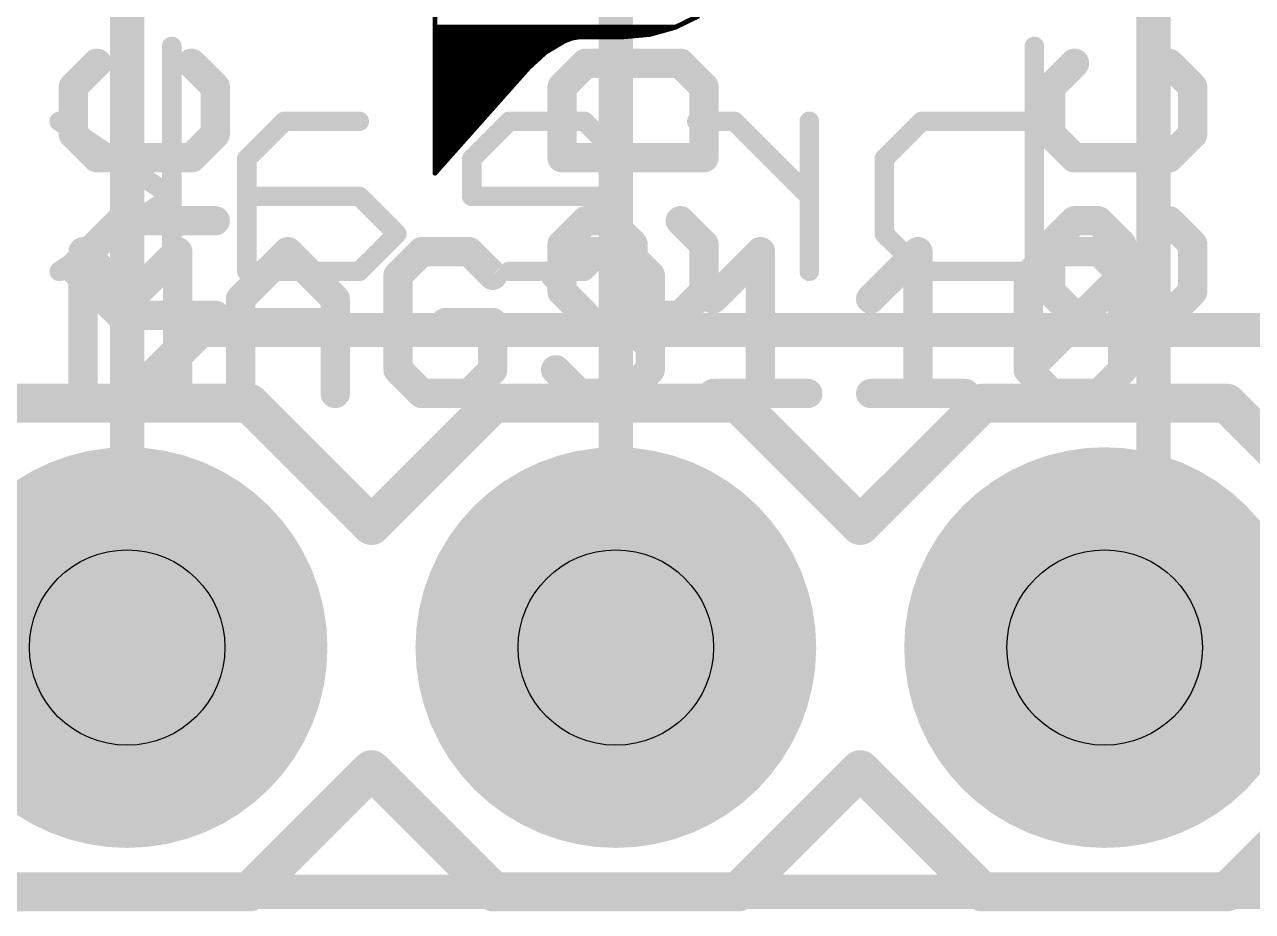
# Model space of a CAD drawing. Extents: x -34 to 73, y -9 to 16.
# Drawn here: x 4.55 to 10.93, y -0.1 to 4.51 of the extents above; entities that cross this region are included whole.
import ezdxf

# ---------------------------------------------------------------- set-up
doc = ezdxf.new("R2010")
doc.units = 0
for name, color, linetype in [('1', 12, 'CONTINUOUS'), ('16', 132, 'CONTINUOUS'), ('17', 110, 'CONTINUOUS'), ('20', 53, 'CONTINUOUS'), ('21', 53, 'CONTINUOUS'), ('22', 53, 'CONTINUOUS'), ('23', 53, 'CONTINUOUS'), ('28', 253, 'CONTINUOUS'), ('29', 253, 'CONTINUOUS'), ('30', 253, 'CONTINUOUS'), ('44', 253, 'CONTINUOUS'), ('52', 253, 'CONTINUOUS')]:
    doc.layers.add(name, color=color, linetype=linetype)

# ---------------------------------------------------------------- blocks, each defined once
blk = doc.blocks.new('RECT')
blk.add_solid([(-0.5, -0.5), (0.5, -0.5), (-0.5, 0.5), (0.5, 0.5)])
blk = doc.blocks.new('ROUNDP')
at = {"const_width": 0.5}
blk.add_lwpolyline([(0, -0.25, 1), (0, 0.25, 1), (0, -0.25)], format="xyb", dxfattribs=at)

msp = doc.modelspace()

# ---------------------------------------------------------------- linework, layer by layer
at = {"layer": '1', "const_width": 0.1778}
for points in [[(5.461, 2.921), (5.08, 2.54)], [(12.446, 2.921), (5.461, 2.921)], [(5.08, 2.54), (5.08, 1.27)], [(0, 0), (15.24, 0)]]:
    msp.add_lwpolyline(points, dxfattribs=at)
at = {"layer": '1', "const_width": 0.0889}
for points in [[(5.461, 2.9655, 1), (5.461, 2.8766)], [(5.4924, 2.8896, 1), (5.4296, 2.9524)], [(5.1245, 2.54, 1), (5.0355, 2.54)], [(5.0486, 2.5714, 1), (5.1114, 2.5086)], [(5.0355, 1.27, 1), (5.1245, 1.27)]]:
    msp.add_lwpolyline(points, format="xyb", dxfattribs=at)
at = {"layer": '16', "const_width": 0.1778}
for points in [[(10.414, 7.493), (10.414, 1.524)], [(5.08, 6.35), (5.08, 1.27)], [(7.62, 5.08), (7.62, 1.27)], [(10.414, 1.524), (10.16, 1.27)], [(0, 0), (15.24, 0)]]:
    msp.add_lwpolyline(points, dxfattribs=at)
at = {"layer": '16', "const_width": 0.0889}
for points in [[(10.4454, 1.4926, 1), (10.3826, 1.5554)], [(10.3696, 1.524, 1), (10.4584, 1.524)], [(10.1286, 1.3014, 1), (10.1914, 1.2386)], [(5.0355, 1.27, 1), (5.1245, 1.27)], [(7.5755, 1.27, 1), (7.6645, 1.27)]]:
    msp.add_lwpolyline(points, format="xyb", dxfattribs=at)
at = {"layer": '20', "const_width": 0.1778}
msp.add_lwpolyline([(0, 0), (15.24, 0)], dxfattribs=at)
at = {"layer": '21'}
for points, const_width in [([(6.6803, 5.2527), (6.6803, 3.7363)], 0.0254), ([(7.9289, 4.4942), (8.0519, 4.5542)], 0.0254), ([(6.6803, 4.4958), (7.9321, 4.4958)], 0.0254), ([(6.6803, 4.4704), (7.8436, 4.4704)], 0.0254), ([(7.6607, 4.445), (7.797, 4.4574)], 0.0254), ([(7.797, 4.4574), (7.9289, 4.4942)], 0.0254), ([(6.6803, 4.445), (7.6607, 4.445)], 0.0254), ([(6.6803, 4.4196), (7.3473, 4.4196)], 0.0254), ([(6.6803, 4.3942), (7.3046, 4.3942)], 0.0254), ([(7.2547, 4.3645), (7.3559, 4.4247)], 0.0254), ([(7.3559, 4.4247), (7.3931, 4.4382)], 0.0254), ([(7.3931, 4.4382), (7.4321, 4.445)], 0.0254), ([(7.4321, 4.445), (7.6607, 4.445)], 0.0254), ([(6.6803, 4.3688), (7.2619, 4.3688)], 0.0254), ([(6.6803, 4.3434), (7.2316, 4.3434)], 0.0254), ([(7.1679, 4.285), (7.2547, 4.3645)], 0.0254), ([(6.6803, 4.318), (7.2039, 4.318)], 0.0254), ([(6.6803, 4.2926), (7.1762, 4.2926)], 0.0254), ([(6.6803, 3.7363), (7.1679, 4.285)], 0.0254), ([(6.6803, 4.2672), (7.1521, 4.2672)], 0.0254), ([(6.6803, 4.2418), (7.1295, 4.2418)], 0.0254), ([(6.6803, 4.2164), (7.1069, 4.2164)], 0.0254), ([(6.6803, 4.191), (7.0844, 4.191)], 0.0254), ([(6.6803, 4.1656), (7.0618, 4.1656)], 0.0254), ([(6.6803, 4.1402), (7.0392, 4.1402)], 0.0254), ([(6.6803, 4.1148), (7.0167, 4.1148)], 0.0254), ([(6.6803, 4.0894), (6.9941, 4.0894)], 0.0254), ([(6.6803, 4.064), (6.9715, 4.064)], 0.0254), ([(6.6803, 4.0386), (6.9489, 4.0386)], 0.0254), ([(6.6803, 4.0132), (6.9264, 4.0132)], 0.0254), ([(6.6803, 3.9878), (6.9038, 3.9878)], 0.0254), ([(6.6803, 3.9624), (6.8812, 3.9624)], 0.0254), ([(6.6803, 3.937), (6.8586, 3.937)], 0.0254), ([(6.6803, 3.9116), (6.8361, 3.9116)], 0.0254), ([(6.6803, 3.8862), (6.8135, 3.8862)], 0.0254), ([(6.6803, 3.8608), (6.7909, 3.8608)], 0.0254), ([(6.6803, 3.8354), (6.7684, 3.8354)], 0.0254), ([(6.6803, 3.81), (6.7458, 3.81)], 0.0254), ([(6.6803, 3.7846), (6.7232, 3.7846)], 0.0254), ([(6.6803, 3.7592), (6.7006, 3.7592)], 0.0254), ([(4.8514, 2.5908), (4.8514, 3.328)], 0.1524), ([(4.8514, 3.328), (5.0971, 3.0823)], 0.1524), ([(5.0971, 3.0823), (5.3429, 3.328)], 0.1524), ([(5.3429, 3.328), (5.3429, 2.5908)], 0.1524), ([(5.67, 3.0823), (5.9157, 3.328)], 0.1524), ([(5.9157, 3.328), (6.1615, 3.0823)], 0.1524), ([(6.6114, 3.328), (6.4886, 3.2052)], 0.1524), ([(6.8572, 3.328), (6.6114, 3.328)], 0.1524), ([(6.98, 3.2052), (6.8572, 3.328)], 0.1524), ([(7.3071, 3.2052), (7.43, 3.328)], 0.1524), ([(7.43, 3.328), (7.6757, 3.328)], 0.1524), ([(7.6757, 3.328), (7.7986, 3.2052)], 0.1524), ([(8.1257, 3.0823), (8.3715, 3.328)], 0.1524), ([(8.3715, 3.328), (8.3715, 2.5908)], 0.1524), ([(8.9443, 3.0823), (9.19, 3.328)], 0.1524), ([(9.19, 3.328), (9.19, 2.5908)], 0.1524), ([(9.7629, 3.2052), (9.8857, 3.328)], 0.1524), ([(9.8857, 3.328), (10.1315, 3.328)], 0.1524), ([(10.1315, 3.328), (10.2544, 3.2052)], 0.1524), ([(6.4886, 3.2052), (6.4886, 2.7137)], 0.1524), ([(7.7986, 3.2052), (7.7986, 3.0823)], 0.1524), ([(9.7629, 2.7137), (9.7629, 3.2052)], 0.1524), ([(9.7629, 2.7137), (10.2544, 3.2052)], 0.1524), ([(10.2544, 3.2052), (10.2544, 2.7137)], 0.1524), ([(5.67, 2.5908), (5.67, 3.0823)], 0.1524), ([(6.1615, 3.0823), (6.1615, 2.5908)], 0.1524), ([(7.7986, 3.0823), (7.6757, 2.9594)], 0.1524), ([(5.67, 2.9594), (6.1615, 2.9594)], 0.1524), ([(6.98, 2.9594), (6.7343, 2.9594)], 0.1524), ([(6.98, 2.7137), (6.98, 2.9594)], 0.1524), ([(7.6757, 2.9594), (7.5529, 2.9594)], 0.1524), ([(7.6757, 2.9594), (7.7986, 2.8365)], 0.1524), ([(7.7986, 2.8365), (7.7986, 2.7137)], 0.1524), ([(6.4886, 2.7137), (6.6114, 2.5908)], 0.1524), ([(6.8572, 2.5908), (6.98, 2.7137)], 0.1524), ([(7.43, 2.5908), (7.3071, 2.7137)], 0.1524), ([(7.7986, 2.7137), (7.6757, 2.5908)], 0.1524), ([(9.8857, 2.5908), (9.7629, 2.7137)], 0.1524), ([(10.2544, 2.7137), (10.1315, 2.5908)], 0.1524), ([(6.6114, 2.5908), (6.8572, 2.5908)], 0.1524), ([(7.6757, 2.5908), (7.43, 2.5908)], 0.1524), ([(8.1257, 2.5908), (8.6172, 2.5908)], 0.1524), ([(8.9443, 2.5908), (9.4358, 2.5908)], 0.1524), ([(10.1315, 2.5908), (9.8857, 2.5908)], 0.1524)]:
    msp.add_lwpolyline(points, dxfattribs=dict(at, const_width=const_width))
for points, const_width in [([(6.6803, 4.5022, 1), (6.6803, 4.4894)], 0.0127), ([(6.6803, 4.4768, 1), (6.6803, 4.4641)], 0.0127), ([(7.7953, 4.4635, 1), (7.7987, 4.4513)], 0.0127), ([(7.7976, 4.4511, 1), (7.7964, 4.4637)], 0.0127), ([(7.8436, 4.4641, 1), (7.8436, 4.4768)], 0.0127), ([(7.9261, 4.4999, 1), (7.9316, 4.4885)], 0.0127), ([(7.9306, 4.4881, 1), (7.9272, 4.5003)], 0.0127), ([(7.9321, 4.4894, 1), (7.9321, 4.5022)], 0.0127), ([(6.6803, 4.4514, 1), (6.6803, 4.4386)], 0.0127), ([(6.6803, 4.426, 1), (6.6803, 4.4132)], 0.0127), ([(6.6803, 4.4006, 1), (6.6803, 4.3879)], 0.0127), ([(7.3046, 4.3879, 1), (7.3046, 4.4006)], 0.0127), ([(7.3473, 4.4132, 1), (7.3473, 4.426)], 0.0127), ([(7.3537, 4.4307, 1), (7.3581, 4.4187)], 0.0127), ([(7.3591, 4.4192, 1), (7.3527, 4.4302)], 0.0127), ([(7.392, 4.4444, 1), (7.3942, 4.4319)], 0.0127), ([(7.3953, 4.4322, 1), (7.391, 4.4441)], 0.0127), ([(7.4321, 4.4514, 1), (7.4321, 4.4386)], 0.0127), ([(7.4332, 4.4387, 1), (7.431, 4.4513)], 0.0127), ([(7.6601, 4.4513, 1), (7.6613, 4.4387)], 0.0127), ([(7.6607, 4.4386, 1), (7.6607, 4.4514)], 0.0127), ([(7.6607, 4.4386, 1), (7.6607, 4.4514)], 0.0127), ([(6.6803, 4.3752, 1), (6.6803, 4.3624)], 0.0127), ([(6.6803, 4.3498, 1), (6.6803, 4.337)], 0.0127), ([(7.2316, 4.337, 1), (7.2316, 4.3498)], 0.0127), ([(7.2515, 4.37, 1), (7.2579, 4.3591)], 0.0127), ([(7.259, 4.3599, 1), (7.2504, 4.3692)], 0.0127), ([(7.2619, 4.3624, 1), (7.2619, 4.3752)], 0.0127), ([(6.6803, 4.299, 1), (6.6803, 4.2862)], 0.0127), ([(6.6803, 4.2736, 1), (6.6803, 4.2608)], 0.0127), ([(6.6803, 4.3244, 1), (6.6803, 4.3117)], 0.0127), ([(7.1521, 4.2608, 1), (7.1521, 4.2736)], 0.0127), ([(7.1636, 4.2897, 1), (7.1722, 4.2803)], 0.0127), ([(7.1726, 4.2808, 1), (7.1632, 4.2892)], 0.0127), ([(7.1762, 4.2862, 1), (7.1762, 4.299)], 0.0127), ([(7.2039, 4.3117, 1), (7.2039, 4.3244)], 0.0127), ([(6.6803, 4.2228, 1), (6.6803, 4.21)], 0.0127), ([(6.6803, 4.2482, 1), (6.6803, 4.2355)], 0.0127), ([(7.1069, 4.21, 1), (7.1069, 4.2228)], 0.0127), ([(7.1295, 4.2355, 1), (7.1295, 4.2482)], 0.0127), ([(6.6803, 4.1974, 1), (6.6803, 4.1846)], 0.0127), ([(6.6803, 4.1466, 1), (6.6803, 4.1338)], 0.0127), ([(6.6803, 4.172, 1), (6.6803, 4.1593)], 0.0127), ([(7.0392, 4.1338, 1), (7.0392, 4.1466)], 0.0127), ([(7.0618, 4.1593, 1), (7.0618, 4.172)], 0.0127), ([(7.0844, 4.1846, 1), (7.0844, 4.1974)], 0.0127), ([(6.6803, 4.1212, 1), (6.6803, 4.1084)], 0.0127), ([(6.6803, 4.0958, 1), (6.6803, 4.0831)], 0.0127), ([(6.9941, 4.0831, 1), (6.9941, 4.0958)], 0.0127), ([(7.0167, 4.1084, 1), (7.0167, 4.1212)], 0.0127), ([(6.6803, 4.0704, 1), (6.6803, 4.0576)], 0.0127), ([(6.6803, 4.045, 1), (6.6803, 4.0323)], 0.0127), ([(6.6803, 4.0196, 1), (6.6803, 4.0069)], 0.0127), ([(6.9264, 4.0069, 1), (6.9264, 4.0196)], 0.0127), ([(6.9489, 4.0323, 1), (6.9489, 4.045)], 0.0127), ([(6.9715, 4.0576, 1), (6.9715, 4.0704)], 0.0127), ([(6.6803, 3.9941, 1), (6.6803, 3.9815)], 0.0127), ([(6.6803, 3.9688, 1), (6.6803, 3.9561)], 0.0127), ([(6.8812, 3.9561, 1), (6.8812, 3.9688)], 0.0127), ([(6.9038, 3.9815, 1), (6.9038, 3.9941)], 0.0127), ([(6.6803, 3.9434, 1), (6.6803, 3.9307)], 0.0127), ([(6.6803, 3.9179, 1), (6.6803, 3.9053)], 0.0127), ([(6.6803, 3.8925, 1), (6.6803, 3.8799)], 0.0127), ([(6.8135, 3.8799, 1), (6.8135, 3.8925)], 0.0127), ([(6.8361, 3.9053, 1), (6.8361, 3.9179)], 0.0127), ([(6.8586, 3.9307, 1), (6.8586, 3.9434)], 0.0127), ([(6.6803, 3.8672, 1), (6.6803, 3.8545)], 0.0127), ([(6.6803, 3.8418, 1), (6.6803, 3.8291)], 0.0127), ([(6.7684, 3.8291, 1), (6.7684, 3.8418)], 0.0127), ([(6.7909, 3.8545, 1), (6.7909, 3.8672)], 0.0127), ([(6.6803, 3.8163, 1), (6.6803, 3.8037)], 0.0127), ([(6.6803, 3.791, 1), (6.6803, 3.7783)], 0.0127), ([(6.6803, 3.7656, 1), (6.6803, 3.7529)], 0.0127), ([(6.7006, 3.7529, 1), (6.7006, 3.7656)], 0.0127), ([(6.7232, 3.7783, 1), (6.7232, 3.791)], 0.0127), ([(6.7458, 3.8037, 1), (6.7458, 3.8163)], 0.0127), ([(6.6739, 3.7363, 1), (6.6867, 3.7363)], 0.0127), ([(6.6756, 3.7405, 1), (6.685, 3.7321)], 0.0127), ([(4.8895, 3.328, 1), (4.8133, 3.328)], 0.0762), ([(4.8783, 3.355, 1), (4.8245, 3.3011)], 0.0762), ([(5.381, 3.328, 1), (5.3048, 3.328)], 0.0762), ([(5.3698, 3.3011, 1), (5.3159, 3.355)], 0.0762), ([(5.9427, 3.355, 1), (5.8888, 3.3011)], 0.0762), ([(5.9427, 3.3011, 1), (5.8888, 3.355)], 0.0762), ([(6.6114, 3.3661, 1), (6.6114, 3.2899)], 0.0762), ([(6.6384, 3.3011, 1), (6.5845, 3.355)], 0.0762), ([(6.8841, 3.355, 1), (6.8302, 3.3011)], 0.0762), ([(6.8572, 3.2899, 1), (6.8572, 3.3661)], 0.0762), ([(7.43, 3.3661, 1), (7.43, 3.2899)], 0.0762), ([(7.4569, 3.3011, 1), (7.4031, 3.355)], 0.0762), ([(7.7027, 3.355, 1), (7.6488, 3.3011)], 0.0762), ([(7.6757, 3.2899, 1), (7.6757, 3.3661)], 0.0762), ([(8.4096, 3.328, 1), (8.3334, 3.328)], 0.0762), ([(8.3984, 3.3011, 1), (8.3445, 3.355)], 0.0762), ([(9.2281, 3.328, 1), (9.1519, 3.328)], 0.0762), ([(9.217, 3.3011, 1), (9.1631, 3.355)], 0.0762), ([(9.8857, 3.3661, 1), (9.8857, 3.2899)], 0.0762), ([(9.9127, 3.3011, 1), (9.8588, 3.355)], 0.0762), ([(10.1584, 3.355, 1), (10.1045, 3.3011)], 0.0762), ([(10.1315, 3.2899, 1), (10.1315, 3.3661)], 0.0762), ([(6.4616, 3.2321, 1), (6.5155, 3.1782)], 0.0762), ([(6.5267, 3.2052, 1), (6.4505, 3.2052)], 0.0762), ([(6.9531, 3.1782, 1), (7.007, 3.2321)], 0.0762), ([(7.2802, 3.2321, 1), (7.3341, 3.1782)], 0.0762), ([(7.8367, 3.2052, 1), (7.7605, 3.2052)], 0.0762), ([(7.7717, 3.1782, 1), (7.8256, 3.2321)], 0.0762), ([(9.7359, 3.2321, 1), (9.7898, 3.1782)], 0.0762), ([(9.801, 3.2052, 1), (9.7248, 3.2052)], 0.0762), ([(10.2925, 3.2052, 1), (10.2163, 3.2052)], 0.0762), ([(10.2813, 3.1782, 1), (10.2274, 3.2321)], 0.0762), ([(10.2274, 3.1782, 1), (10.2813, 3.2321)], 0.0762), ([(5.0702, 3.1092, 1), (5.1241, 3.0553)], 0.0762), ([(5.0702, 3.0553, 1), (5.1241, 3.1092)], 0.0762), ([(5.643, 3.1092, 1), (5.6969, 3.0553)], 0.0762), ([(5.7081, 3.0823, 1), (5.6319, 3.0823)], 0.0762), ([(6.1996, 3.0823, 1), (6.1234, 3.0823)], 0.0762), ([(6.1345, 3.0553, 1), (6.1884, 3.1092)], 0.0762), ([(7.8256, 3.0553, 1), (7.7717, 3.1092)], 0.0762), ([(8.0988, 3.1092, 1), (8.1527, 3.0553)], 0.0762), ([(8.9173, 3.1092, 1), (8.9712, 3.0553)], 0.0762), ([(7.7605, 3.0823, 1), (7.8367, 3.0823)], 0.0762), ([(5.67, 2.9975, 1), (5.67, 2.9213)], 0.0762), ([(6.1615, 2.9213, 1), (6.1615, 2.9975)], 0.0762), ([(6.7343, 2.9975, 1), (6.7343, 2.9213)], 0.0762), ([(7.0181, 2.9594, 1), (6.9419, 2.9594)], 0.0762), ([(6.98, 2.9213, 1), (6.98, 2.9975)], 0.0762), ([(7.5529, 2.9975, 1), (7.5529, 2.9213)], 0.0762), ([(7.7027, 2.9864, 1), (7.6488, 2.9325)], 0.0762), ([(7.6488, 2.9864, 1), (7.7027, 2.9325)], 0.0762), ([(7.6757, 2.9213, 1), (7.6757, 2.9975)], 0.0762), ([(7.8367, 2.8365, 1), (7.7605, 2.8365)], 0.0762), ([(7.7717, 2.8096, 1), (7.8256, 2.8635)], 0.0762), ([(6.5155, 2.7406, 1), (6.4616, 2.6867)], 0.0762), ([(6.4505, 2.7137, 1), (6.5267, 2.7137)], 0.0762), ([(6.9419, 2.7137, 1), (7.0181, 2.7137)], 0.0762), ([(7.007, 2.6867, 1), (6.9531, 2.7406)], 0.0762), ([(7.3341, 2.7406, 1), (7.2802, 2.6867)], 0.0762), ([(7.7605, 2.7137, 1), (7.8367, 2.7137)], 0.0762), ([(7.8256, 2.6867, 1), (7.7717, 2.7406)], 0.0762), ([(9.7898, 2.7406, 1), (9.7359, 2.6867)], 0.0762), ([(9.7359, 2.7406, 1), (9.7898, 2.6867)], 0.0762), ([(9.7248, 2.7137, 1), (9.801, 2.7137)], 0.0762), ([(10.2163, 2.7137, 1), (10.2925, 2.7137)], 0.0762), ([(10.2813, 2.6867, 1), (10.2274, 2.7406)], 0.0762), ([(4.8133, 2.5908, 1), (4.8895, 2.5908)], 0.0762), ([(5.3048, 2.5908, 1), (5.381, 2.5908)], 0.0762), ([(5.6319, 2.5908, 1), (5.7081, 2.5908)], 0.0762), ([(6.1234, 2.5908, 1), (6.1996, 2.5908)], 0.0762), ([(6.6114, 2.6289, 1), (6.6114, 2.5527)], 0.0762), ([(6.5845, 2.5639, 1), (6.6384, 2.6177)], 0.0762), ([(6.8302, 2.6177, 1), (6.8841, 2.5639)], 0.0762), ([(6.8572, 2.5527, 1), (6.8572, 2.6289)], 0.0762), ([(7.43, 2.6289, 1), (7.43, 2.5527)], 0.0762), ([(7.4031, 2.5639, 1), (7.4569, 2.6177)], 0.0762), ([(7.6488, 2.6177, 1), (7.7027, 2.5639)], 0.0762), ([(7.6757, 2.5527, 1), (7.6757, 2.6289)], 0.0762), ([(8.1257, 2.6289, 1), (8.1257, 2.5527)], 0.0762), ([(8.3334, 2.5908, 1), (8.4096, 2.5908)], 0.0762), ([(8.6172, 2.5527, 1), (8.6172, 2.6289)], 0.0762), ([(8.9443, 2.6289, 1), (8.9443, 2.5527)], 0.0762), ([(9.1519, 2.5908, 1), (9.2281, 2.5908)], 0.0762), ([(9.4358, 2.5527, 1), (9.4358, 2.6289)], 0.0762), ([(9.8857, 2.6289, 1), (9.8857, 2.5527)], 0.0762), ([(9.8588, 2.5639, 1), (9.9127, 2.6177)], 0.0762), ([(10.1045, 2.6177, 1), (10.1584, 2.5639)], 0.0762), ([(10.1315, 2.5527, 1), (10.1315, 2.6289)], 0.0762)]:
    msp.add_lwpolyline(points, format="xyb", dxfattribs=dict(at, const_width=const_width))
at = {"layer": '22'}
for points, const_width in [([(4.8006, 4.1844), (4.9235, 4.3073)], 0.1524), ([(5.415, 4.3073), (5.5378, 4.1844)], 0.1524), ([(7.3406, 4.1844), (7.4635, 4.3073)], 0.1524), ([(7.4635, 4.3073), (7.955, 4.3073)], 0.1524), ([(7.955, 4.3073), (8.0778, 4.1844)], 0.1524), ([(9.8806, 4.1844), (10.0035, 4.3073)], 0.1524), ([(10.495, 4.3073), (10.6178, 4.1844)], 0.1524), ([(4.8006, 3.9386), (4.8006, 4.1844)], 0.1524), ([(5.5378, 4.1844), (5.5378, 3.9386)], 0.1524), ([(7.3406, 3.8158), (7.3406, 4.1844)], 0.1524), ([(8.0778, 4.1844), (8.0778, 3.8158)], 0.1524), ([(9.8806, 3.9386), (9.8806, 4.1844)], 0.1524), ([(10.6178, 4.1844), (10.6178, 3.9386)], 0.1524), ([(4.9235, 3.8158), (4.8006, 3.9386)], 0.1524), ([(5.5378, 3.9386), (5.415, 3.8158)], 0.1524), ([(10.0035, 3.8158), (9.8806, 3.9386)], 0.1524), ([(10.6178, 3.9386), (10.495, 3.8158)], 0.1524), ([(5.415, 3.8158), (4.9235, 3.8158)], 0.1524), ([(8.0778, 3.8158), (7.3406, 3.8158)], 0.1524), ([(10.495, 3.8158), (10.0035, 3.8158)], 0.1524), ([(4.8006, 3.2429), (5.0463, 3.4887)], 0.1524), ([(5.0463, 3.4887), (5.5378, 3.4887)], 0.1524), ([(7.4635, 3.4887), (7.3406, 3.3658)], 0.1524), ([(7.5863, 3.4887), (7.4635, 3.4887)], 0.1524), ([(7.7092, 3.3658), (7.5863, 3.4887)], 0.1524), ([(7.955, 3.4887), (8.0778, 3.3658)], 0.1524), ([(10.0035, 3.4887), (9.8806, 3.3658)], 0.1524), ([(10.1263, 3.4887), (10.0035, 3.4887)], 0.1524), ([(10.2492, 3.3658), (10.1263, 3.4887)], 0.1524), ([(10.495, 3.4887), (10.6178, 3.3658)], 0.1524), ([(7.3406, 3.3658), (7.3406, 3.1201)], 0.1524), ([(7.7092, 3.1201), (7.7092, 3.3658)], 0.1524), ([(8.0778, 3.3658), (8.0778, 3.1201)], 0.1524), ([(9.8806, 3.3658), (9.8806, 3.1201)], 0.1524), ([(10.2492, 3.1201), (10.2492, 3.3658)], 0.1524), ([(10.6178, 3.3658), (10.6178, 3.1201)], 0.1524), ([(5.0463, 2.9972), (4.8006, 3.2429)], 0.1524), ([(7.3406, 3.1201), (7.4635, 2.9972)], 0.1524), ([(7.8321, 2.9972), (7.7092, 3.1201)], 0.1524), ([(8.0778, 3.1201), (7.955, 2.9972)], 0.1524), ([(9.8806, 3.1201), (10.0035, 2.9972)], 0.1524), ([(10.3721, 2.9972), (10.2492, 3.1201)], 0.1524), ([(10.6178, 3.1201), (10.495, 2.9972)], 0.1524), ([(5.5378, 2.9972), (5.0463, 2.9972)], 0.1524), ([(7.955, 2.9972), (7.8321, 2.9972)], 0.1524), ([(10.495, 2.9972), (10.3721, 2.9972)], 0.1524), ([(5.715, 2.54), (4.445, 2.54)], 0.2032), ([(6.35, 1.905), (5.715, 2.54)], 0.2032), ([(6.985, 2.54), (6.35, 1.905)], 0.2032), ([(8.255, 2.54), (6.985, 2.54)], 0.2032), ([(8.89, 1.905), (8.255, 2.54)], 0.2032), ([(8.89, 1.905), (9.525, 2.54)], 0.2032), ([(10.795, 2.54), (9.525, 2.54)], 0.2032), ([(11.43, 1.905), (10.795, 2.54)], 0.2032), ([(5.715, 0), (6.35, 0.635)], 0.2032), ([(6.35, 0.635), (6.985, 0)], 0.2032), ([(8.255, 0), (8.89, 0.635)], 0.2032), ([(9.525, 0), (8.89, 0.635)], 0.2032), ([(10.795, 0), (11.43, 0.635)], 0.2032), ([(4.445, 0), (5.715, 0)], 0.2032), ([(6.985, 0), (8.255, 0)], 0.2032), ([(9.525, 0), (10.795, 0)], 0.2032)]:
    msp.add_lwpolyline(points, dxfattribs=dict(at, const_width=const_width))
for points, const_width in [([(4.9504, 4.2803, 1), (4.8965, 4.3342)], 0.0762), ([(5.4419, 4.3342, 1), (5.388, 4.2803)], 0.0762), ([(7.4635, 4.3454, 1), (7.4635, 4.2692)], 0.0762), ([(7.4904, 4.2803, 1), (7.4365, 4.3342)], 0.0762), ([(7.9819, 4.3342, 1), (7.928, 4.2803)], 0.0762), ([(7.955, 4.2692, 1), (7.955, 4.3454)], 0.0762), ([(10.0304, 4.2803, 1), (9.9765, 4.3342)], 0.0762), ([(10.5219, 4.3342, 1), (10.468, 4.2803)], 0.0762), ([(4.8387, 4.1844, 1), (4.7625, 4.1844)], 0.0762), ([(4.7737, 4.2113, 1), (4.8275, 4.1575)], 0.0762), ([(5.5759, 4.1844, 1), (5.4997, 4.1844)], 0.0762), ([(5.5109, 4.1574, 1), (5.5648, 4.2113)], 0.0762), ([(7.3787, 4.1844, 1), (7.3025, 4.1844)], 0.0762), ([(7.3137, 4.2113, 1), (7.3675, 4.1575)], 0.0762), ([(8.1159, 4.1844, 1), (8.0397, 4.1844)], 0.0762), ([(8.0509, 4.1574, 1), (8.1048, 4.2113)], 0.0762), ([(9.9187, 4.1844, 1), (9.8425, 4.1844)], 0.0762), ([(9.8537, 4.2113, 1), (9.9075, 4.1575)], 0.0762), ([(10.6559, 4.1844, 1), (10.5797, 4.1844)], 0.0762), ([(10.5909, 4.1574, 1), (10.6448, 4.2113)], 0.0762), ([(4.8275, 3.9656, 1), (4.7737, 3.9117)], 0.0762), ([(4.7625, 3.9386, 1), (4.8387, 3.9386)], 0.0762), ([(5.4997, 3.9386, 1), (5.5759, 3.9386)], 0.0762), ([(5.5648, 3.9117, 1), (5.5109, 3.9656)], 0.0762), ([(9.9075, 3.9656, 1), (9.8537, 3.9117)], 0.0762), ([(9.8425, 3.9386, 1), (9.9187, 3.9386)], 0.0762), ([(10.5797, 3.9386, 1), (10.6559, 3.9386)], 0.0762), ([(10.6448, 3.9117, 1), (10.5909, 3.9656)], 0.0762), ([(4.9235, 3.8539, 1), (4.9235, 3.7777)], 0.0762), ([(4.8965, 3.7888, 1), (4.9504, 3.8427)], 0.0762), ([(5.388, 3.8427, 1), (5.4419, 3.7888)], 0.0762), ([(5.415, 3.7777, 1), (5.415, 3.8539)], 0.0762), ([(7.3406, 3.8539, 1), (7.3406, 3.7777)], 0.0762), ([(7.3025, 3.8158, 1), (7.3787, 3.8158)], 0.0762), ([(8.0397, 3.8158, 1), (8.1159, 3.8158)], 0.0762), ([(8.0778, 3.7777, 1), (8.0778, 3.8539)], 0.0762), ([(10.0035, 3.8539, 1), (10.0035, 3.7777)], 0.0762), ([(9.9765, 3.7888, 1), (10.0304, 3.8427)], 0.0762), ([(10.468, 3.8427, 1), (10.5219, 3.7888)], 0.0762), ([(10.495, 3.7777, 1), (10.495, 3.8539)], 0.0762), ([(5.0463, 3.5268, 1), (5.0463, 3.4506)], 0.0762), ([(5.0733, 3.4617, 1), (5.0194, 3.5156)], 0.0762), ([(5.5378, 3.4506, 1), (5.5378, 3.5268)], 0.0762), ([(7.4635, 3.5268, 1), (7.4635, 3.4506)], 0.0762), ([(7.4904, 3.4617, 1), (7.4365, 3.5156)], 0.0762), ([(7.6133, 3.5156, 1), (7.5594, 3.4617)], 0.0762), ([(7.5863, 3.4506, 1), (7.5863, 3.5268)], 0.0762), ([(7.9819, 3.5156, 1), (7.928, 3.4617)], 0.0762), ([(10.0035, 3.5268, 1), (10.0035, 3.4506)], 0.0762), ([(10.0304, 3.4617, 1), (9.9765, 3.5156)], 0.0762), ([(10.1533, 3.5156, 1), (10.0994, 3.4617)], 0.0762), ([(10.1263, 3.4506, 1), (10.1263, 3.5268)], 0.0762), ([(10.5219, 3.5156, 1), (10.468, 3.4617)], 0.0762), ([(7.3787, 3.3658, 1), (7.3025, 3.3658)], 0.0762), ([(7.3137, 3.3928, 1), (7.3675, 3.3389)], 0.0762), ([(7.7473, 3.3658, 1), (7.6711, 3.3658)], 0.0762), ([(7.6823, 3.3389, 1), (7.7362, 3.3928)], 0.0762), ([(8.1159, 3.3658, 1), (8.0397, 3.3658)], 0.0762), ([(8.0509, 3.3389, 1), (8.1048, 3.3928)], 0.0762), ([(9.9187, 3.3658, 1), (9.8425, 3.3658)], 0.0762), ([(9.8537, 3.3928, 1), (9.9075, 3.3389)], 0.0762), ([(10.2873, 3.3658, 1), (10.2111, 3.3658)], 0.0762), ([(10.2223, 3.3389, 1), (10.2762, 3.3928)], 0.0762), ([(10.6559, 3.3658, 1), (10.5797, 3.3658)], 0.0762), ([(10.5909, 3.3389, 1), (10.6448, 3.3928)], 0.0762), ([(4.8275, 3.2699, 1), (4.7737, 3.216)], 0.0762), ([(4.7737, 3.2699, 1), (4.8275, 3.216)], 0.0762), ([(7.3675, 3.147, 1), (7.3137, 3.0931)], 0.0762), ([(7.7362, 3.147, 1), (7.6823, 3.0931)], 0.0762), ([(8.1048, 3.0931, 1), (8.0509, 3.147)], 0.0762), ([(9.9075, 3.147, 1), (9.8537, 3.0931)], 0.0762), ([(10.2762, 3.147, 1), (10.2223, 3.0931)], 0.0762), ([(10.6448, 3.0931, 1), (10.5909, 3.147)], 0.0762), ([(7.3025, 3.1201, 1), (7.3787, 3.1201)], 0.0762), ([(7.6711, 3.1201, 1), (7.7473, 3.1201)], 0.0762), ([(8.0397, 3.1201, 1), (8.1159, 3.1201)], 0.0762), ([(9.8425, 3.1201, 1), (9.9187, 3.1201)], 0.0762), ([(10.2111, 3.1201, 1), (10.2873, 3.1201)], 0.0762), ([(10.5797, 3.1201, 1), (10.6559, 3.1201)], 0.0762), ([(5.0463, 3.0353, 1), (5.0463, 2.9591)], 0.0762), ([(5.5378, 2.9591, 1), (5.5378, 3.0353)], 0.0762), ([(7.8321, 3.0353, 1), (7.8321, 2.9591)], 0.0762), ([(7.955, 2.9591, 1), (7.955, 3.0353)], 0.0762), ([(10.3721, 3.0353, 1), (10.3721, 2.9591)], 0.0762), ([(10.495, 2.9591, 1), (10.495, 3.0353)], 0.0762), ([(5.0194, 2.9703, 1), (5.0733, 3.0241)], 0.0762), ([(7.4365, 2.9703, 1), (7.4904, 3.0241)], 0.0762), ([(7.8051, 2.9703, 1), (7.859, 3.0241)], 0.0762), ([(7.928, 3.0241, 1), (7.9819, 2.9703)], 0.0762), ([(9.9765, 2.9703, 1), (10.0304, 3.0241)], 0.0762), ([(10.3451, 2.9703, 1), (10.399, 3.0241)], 0.0762), ([(10.468, 3.0241, 1), (10.5219, 2.9703)], 0.0762), ([(5.7509, 2.5759, 1), (5.6791, 2.5041)], 0.1016), ([(5.715, 2.4892, 1), (5.715, 2.5908)], 0.1016), ([(6.985, 2.5908, 1), (6.985, 2.4892)], 0.1016), ([(7.0209, 2.5041, 1), (6.9491, 2.5759)], 0.1016), ([(8.2909, 2.5759, 1), (8.2191, 2.5041)], 0.1016), ([(8.255, 2.4892, 1), (8.255, 2.5908)], 0.1016), ([(9.525, 2.5908, 1), (9.525, 2.4892)], 0.1016), ([(9.5609, 2.5041, 1), (9.4891, 2.5759)], 0.1016), ([(10.8309, 2.5759, 1), (10.7591, 2.5041)], 0.1016), ([(10.795, 2.4892, 1), (10.795, 2.5908)], 0.1016), ([(6.3141, 1.9409, 1), (6.3859, 1.8691)], 0.1016), ([(6.3141, 1.8691, 1), (6.3859, 1.9409)], 0.1016), ([(8.8541, 1.9409, 1), (8.9259, 1.8691)], 0.1016), ([(8.8541, 1.8691, 1), (8.9259, 1.9409)], 0.1016), ([(6.3859, 0.6709, 1), (6.3141, 0.5991)], 0.1016), ([(6.3859, 0.5991, 1), (6.3141, 0.6709)], 0.1016), ([(8.9259, 0.6709, 1), (8.8541, 0.5991)], 0.1016), ([(8.9259, 0.5991, 1), (8.8541, 0.6709)], 0.1016), ([(5.6791, 0.0359, 1), (5.7509, -0.0359)], 0.1016), ([(5.715, -0.0508, 1), (5.715, 0.0508)], 0.1016), ([(6.985, 0.0508, 1), (6.985, -0.0508)], 0.1016), ([(6.9491, -0.0359, 1), (7.0209, 0.0359)], 0.1016), ([(8.2191, 0.0359, 1), (8.2909, -0.0359)], 0.1016), ([(8.255, -0.0508, 1), (8.255, 0.0508)], 0.1016), ([(9.525, 0.0508, 1), (9.525, -0.0508)], 0.1016), ([(9.4891, -0.0359, 1), (9.5609, 0.0359)], 0.1016), ([(10.7591, 0.0359, 1), (10.8309, -0.0359)], 0.1016), ([(10.795, -0.0508, 1), (10.795, 0.0508)], 0.1016)]:
    msp.add_lwpolyline(points, format="xyb", dxfattribs=dict(at, const_width=const_width))
at = {"layer": '23'}
msp.add_point((6.6802, 3.7338), dxfattribs=at)
at = {"layer": '28', "const_width": 0.1016}
for points in [[(5.3121, 3.2258), (5.3121, 4.3952)], [(9.7948, 4.3952), (9.7948, 3.2258)], [(5.3121, 3.6156), (4.7274, 4.0054)], [(5.8968, 4.0054), (5.7019, 3.8105)], [(6.2866, 4.0054), (5.8968, 4.0054)], [(7.0662, 4.0054), (6.8713, 3.8105)], [(7.456, 4.0054), (7.0662, 4.0054)], [(7.6509, 3.8105), (7.456, 4.0054)], [(8.2356, 4.0054), (8.0407, 4.0054)], [(8.6254, 3.6156), (8.2356, 4.0054)], [(8.6254, 3.2258), (8.6254, 4.0054)], [(9.0152, 3.8105), (9.2101, 4.0054)], [(9.2101, 4.0054), (9.7948, 4.0054)], [(5.7019, 3.8105), (5.7019, 3.2258)], [(6.8713, 3.8105), (6.8713, 3.6156)], [(7.6509, 3.4207), (7.6509, 3.8105)], [(9.0152, 3.4207), (9.0152, 3.8105)], [(4.7274, 3.2258), (5.3121, 3.6156)], [(6.2866, 3.6156), (5.7019, 3.6156)], [(6.4815, 3.4207), (6.2866, 3.6156)], [(6.8713, 3.6156), (7.6509, 3.6156)], [(6.2866, 3.2258), (6.4815, 3.4207)], [(7.456, 3.2258), (7.6509, 3.4207)], [(9.2101, 3.2258), (9.0152, 3.4207)], [(5.7019, 3.2258), (6.2866, 3.2258)], [(7.0662, 3.2258), (7.456, 3.2258)], [(9.7948, 3.2258), (9.2101, 3.2258)]]:
    msp.add_lwpolyline(points, dxfattribs=at)
at = {"layer": '28', "const_width": 0.0508}
for points in [[(5.3375, 4.3952, 1), (5.2867, 4.3952)], [(9.8202, 4.3952, 1), (9.7694, 4.3952)], [(4.7415, 4.0265, 1), (4.7133, 3.9843)], [(5.8968, 4.0308, 1), (5.8968, 3.98)], [(5.9148, 3.9874, 1), (5.8788, 4.0234)], [(6.2866, 3.98, 1), (6.2866, 4.0308)], [(7.0662, 4.0308, 1), (7.0662, 3.98)], [(7.0842, 3.9874, 1), (7.0482, 4.0234)], [(7.474, 4.0234, 1), (7.438, 3.9874)], [(7.456, 3.98, 1), (7.456, 4.0308)], [(8.0407, 4.0308, 1), (8.0407, 3.98)], [(8.2536, 4.0234, 1), (8.2176, 3.9874)], [(8.2356, 3.98, 1), (8.2356, 4.0308)], [(8.6508, 4.0054, 1), (8.6, 4.0054)], [(9.2101, 4.0308, 1), (9.2101, 3.98)], [(9.2281, 3.9874, 1), (9.1921, 4.0234)], [(9.7948, 3.98, 1), (9.7948, 4.0308)], [(5.6839, 3.8285, 1), (5.7199, 3.7925)], [(5.7273, 3.8105, 1), (5.6765, 3.8105)], [(6.8533, 3.8285, 1), (6.8893, 3.7925)], [(6.8967, 3.8105, 1), (6.8459, 3.8105)], [(7.6763, 3.8105, 1), (7.6255, 3.8105)], [(7.6329, 3.7925, 1), (7.6689, 3.8285)], [(8.9972, 3.8285, 1), (9.0332, 3.7925)], [(9.0406, 3.8105, 1), (8.9898, 3.8105)], [(5.3262, 3.5945, 1), (5.298, 3.6367)], [(5.298, 3.5945, 1), (5.3262, 3.6367)], [(5.7019, 3.641, 1), (5.7019, 3.5902)], [(6.3046, 3.6336, 1), (6.2686, 3.5976)], [(6.2866, 3.5902, 1), (6.2866, 3.641)], [(6.8713, 3.641, 1), (6.8713, 3.5902)], [(6.8459, 3.6156, 1), (6.8967, 3.6156)], [(7.6509, 3.5902, 1), (7.6509, 3.641)], [(8.6074, 3.5976, 1), (8.6434, 3.6336)], [(6.4995, 3.4027, 1), (6.4635, 3.4387)], [(6.4635, 3.4027, 1), (6.4995, 3.4387)], [(7.6255, 3.4207, 1), (7.6763, 3.4207)], [(7.6689, 3.4027, 1), (7.6329, 3.4387)], [(9.0332, 3.4387, 1), (8.9972, 3.4027)], [(8.9898, 3.4207, 1), (9.0406, 3.4207)], [(4.7133, 3.2469, 1), (4.7415, 3.2047)], [(5.7019, 3.2512, 1), (5.7019, 3.2004)], [(6.2686, 3.2438, 1), (6.3046, 3.2078)], [(6.2866, 3.2004, 1), (6.2866, 3.2512)], [(7.0662, 3.2512, 1), (7.0662, 3.2004)], [(7.438, 3.2438, 1), (7.474, 3.2078)], [(7.456, 3.2004, 1), (7.456, 3.2512)], [(9.2101, 3.2512, 1), (9.2101, 3.2004)], [(9.1921, 3.2078, 1), (9.2281, 3.2438)], [(9.7948, 3.2004, 1), (9.7948, 3.2512)], [(5.2867, 3.2258, 1), (5.3375, 3.2258)], [(5.6765, 3.2258, 1), (5.7273, 3.2258)], [(8.6, 3.2258, 1), (8.6508, 3.2258)], [(9.7694, 3.2258, 1), (9.8202, 3.2258)]]:
    msp.add_lwpolyline(points, format="xyb", dxfattribs=at)
at = {"layer": '44'}
for centre in [(5.08, 1.27), (7.62, 1.27), (10.16, 1.27)]:
    msp.add_circle(centre, 0.508, dxfattribs=at)

# ---------------------------------------------------------------- block references
at = {"layer": '17', "xscale": 1.8796, "yscale": 1.8796, "rotation": 270}
for p in [(5.08, 1.27), (5.08, 1.27), (7.62, 1.27), (7.62, 1.27), (10.16, 1.27), (10.16, 1.27)]:
    msp.add_blockref('ROUNDP', p, dxfattribs=at)
at = {"layer": '29', "xscale": 2.0828, "yscale": 2.0828, "rotation": 270}
for p in [(5.08, 1.27), (7.62, 1.27), (10.16, 1.27)]:
    msp.add_blockref('ROUNDP', p, dxfattribs=at)
at = {"layer": '30', "xscale": 2.0828, "yscale": 2.0828, "rotation": 270}
for p in [(5.08, 1.27), (7.62, 1.27), (10.16, 1.27)]:
    msp.add_blockref('ROUNDP', p, dxfattribs=at)
at = {"layer": '52', "xscale": 0.508, "yscale": 0.508}
for p in [(5.08, 1.27), (7.62, 1.27), (10.16, 1.27)]:
    msp.add_blockref('RECT', p, dxfattribs=at)

doc.saveas('drawing.dxf')
